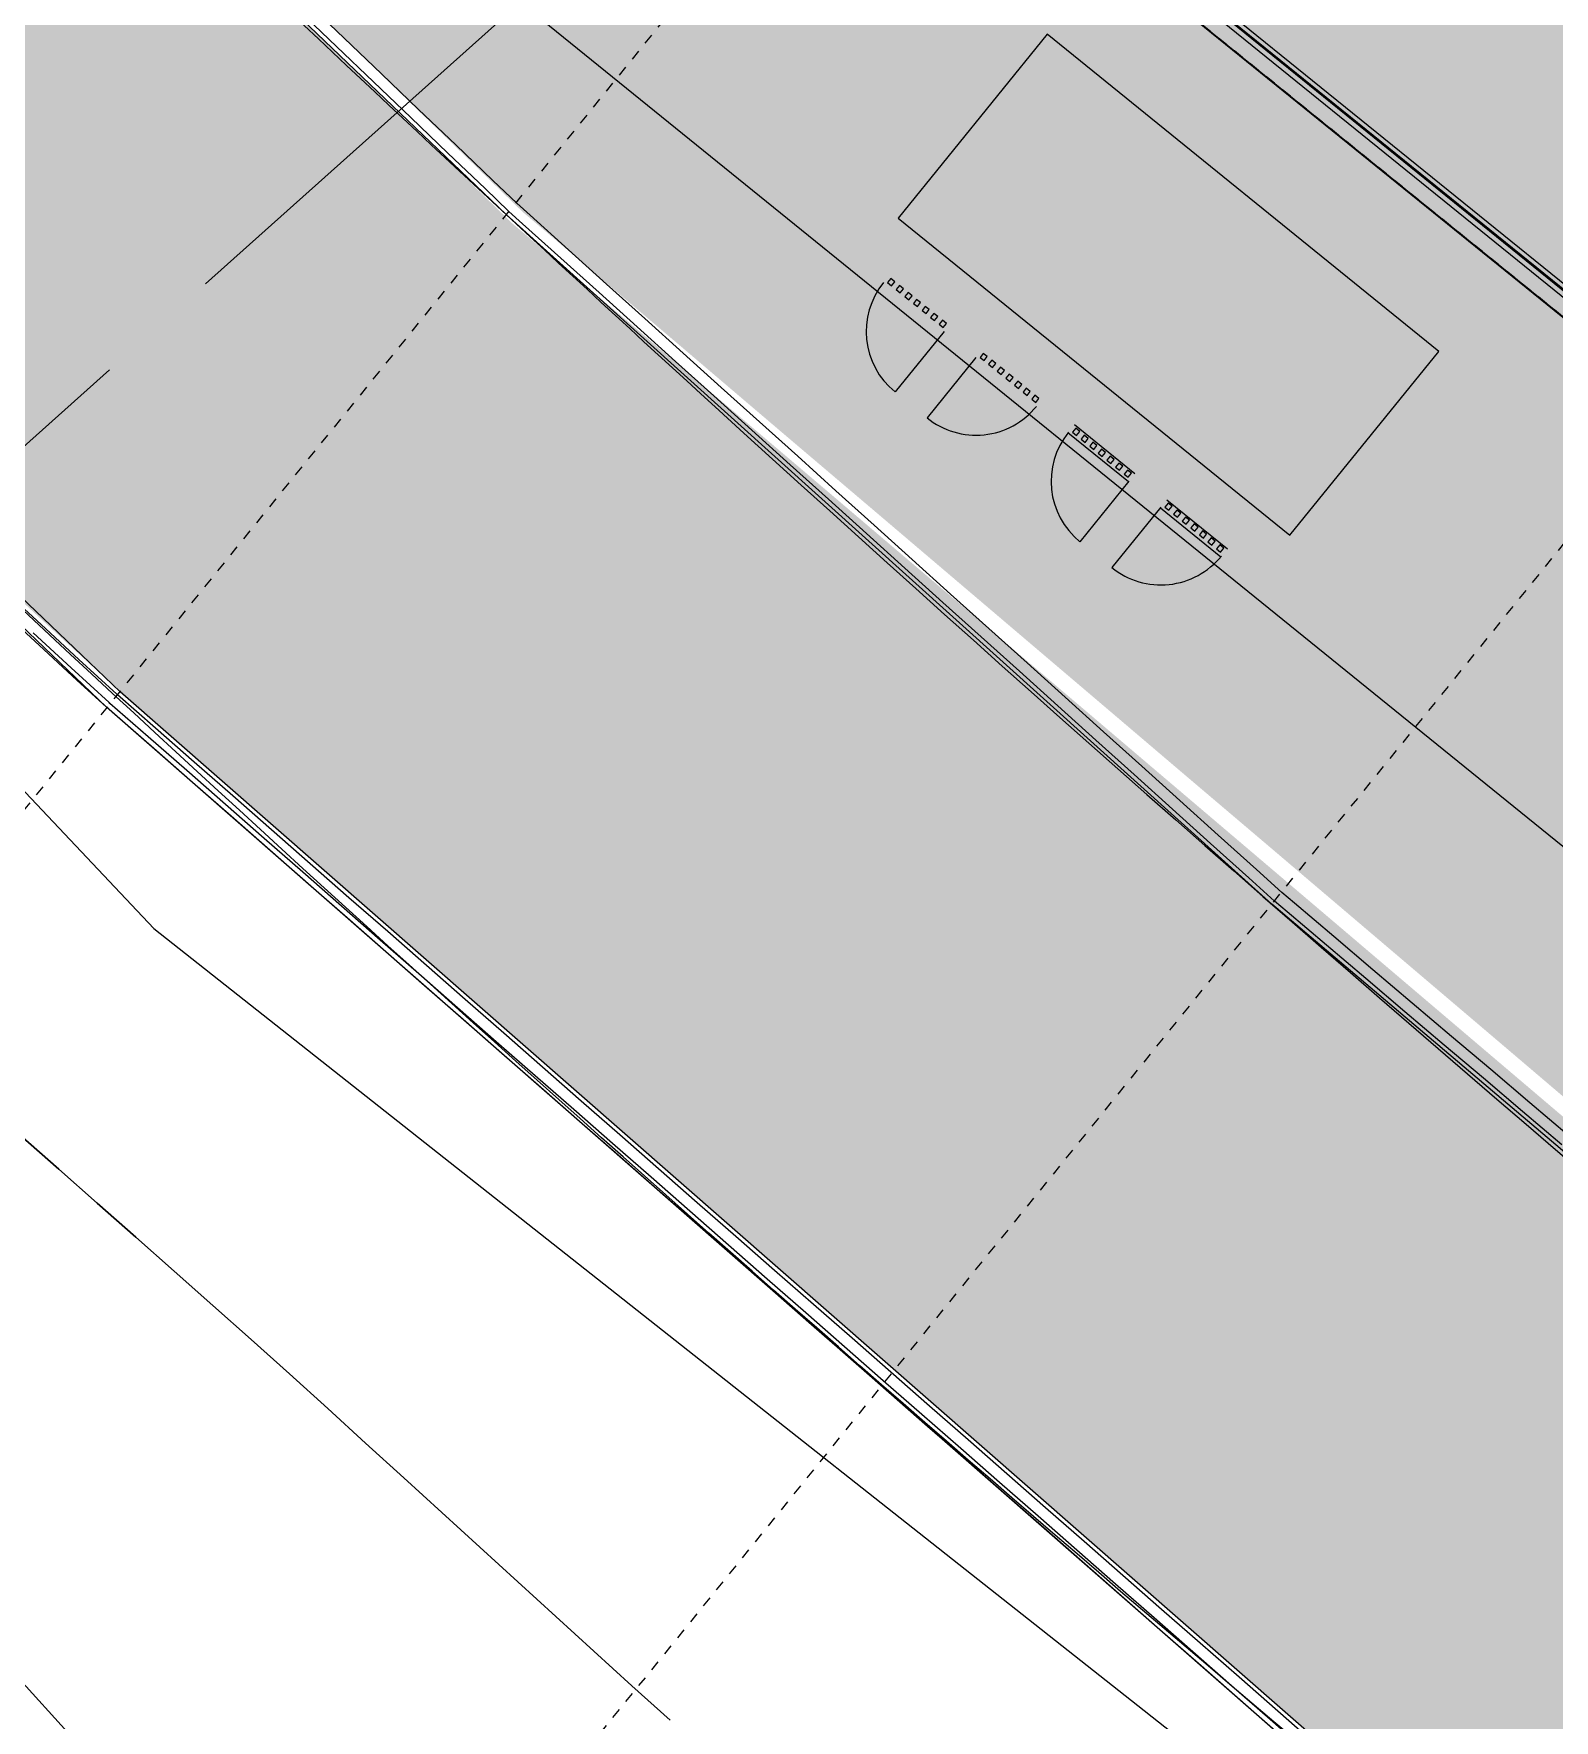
# Model space of a CAD drawing. Header units: metres. Extents: x 507649 to 508899, y 6966965 to 6967377.
# Drawn here: x 507831.52 to 507846.29, y 6967103.23 to 6967119.62 of the extents above; entities that cross this region are included whole.
import ezdxf

# ---------------------------------------------------------------- set-up
doc = ezdxf.new("R2010")
doc.units = ezdxf.units.M
for name, pattern in [('CENTER2', [10, 6.25, -1.25, 1.25, -1.25]), ('Grid Line', [2.1, 1.2, -0.3, 0.3, -0.3]), ('Overhead', [0.004, 0.0025, -0.0015])]:
    doc.linetypes.add(name, pattern=pattern)
doc.layers.get('DEFPOINTS').update_dxf_attribs({"color": 11})
doc.layers.add('_PROP-BDY', color=6, linetype='Continuous', plot=False)
for name, color, linetype, lineweight in [('A-DOOR', 252, 'Continuous', 5), ('A-FLOR', 252, 'Continuous', 5), ('A-FLOR-OVHD', 252, 'Overhead', 5), ('A-GENM', 252, 'Continuous', 5), ('A-GLAZ-CWMG', 252, 'Continuous', 5), ('A-WALL', 252, 'Continuous', 5), ('A-WALL-FNSH', 252, 'Continuous', 5)]:
    doc.layers.add(name, color=color, linetype=linetype, lineweight=lineweight)
for name, color, linetype in [('C_ARCH_BUILDING_OUTLINE', 5, 'Continuous'), ('C_TEXT_2.5', 7, 'Continuous'), ('EWS_BATTER TOP', 30, 'EARTHWORKS_Batter Ticks 1'), ('HATCH_PAVEMENT_CARPARK', 254, 'Continuous'), ('KRB_LIP', 6, 'Continuous'), ('PAV_CREST SAG', 2, 'Continuous'), ('TIN BORDER', 5, 'Continuous'), ('TOPO_BANK', 252, 'Continuous')]:
    doc.layers.add(name, color=color, linetype=linetype)
doc.layers.add('C_HATCH_PR_BUILDING', color=7, linetype='Continuous', true_color=0xffffff)
doc.layers.add('HATCH_PAVEMENT_FOOTPATH', color=7, linetype='Continuous', true_color=0xffe8a3)
doc.layers.add('S-GRID', color=47, linetype='Continuous', lineweight=5, plot=False)
doc.linetypes.add('EARTHWORKS_Batter Ticks 1', pattern='A,0.5,[9,ISOCP.shx,S=1,R=0,X=0,Y=0],3,[9,ISOCP.shx,S=0.5,R=0,X=0,Y=0],2.5', length=6)

# ---------------------------------------------------------------- blocks, each defined once
blk = doc.blocks.new('XD_HATCH')
at = {"layer": 'C_HATCH_PR_BUILDING'}
h = blk.add_hatch(color=256, dxfattribs=at)
h.dxf.hatch_style = 1
h.paths.add_polyline_path([(507766.711, 6967255.442), (507736.522, 6967229.203), (507736.707, 6967228.989), (507736.687, 6967228.971), (507782.566, 6967176.226), (507795.661, 6967161.161), (507797.004, 6967162.328), (507817.315, 6967142.708), (507816.19, 6967141.318), (507902.111, 6967071.732), (507911.801, 6967083.72), (507919.918, 6967093.76), (507927.265, 6967102.833), (507888.211, 6967134.462), (507891.102, 6967138.268), (507841.624, 6967217.742), (507824.766, 6967203.095), (507829.311, 6967190.607), (507825.752, 6967187.514), (507795.494, 6967222.404)])
at = {"layer": 'HATCH_PAVEMENT_CARPARK'}
h = blk.add_hatch(color=256, dxfattribs=at)
h.dxf.hatch_style = 1
edge = h.paths.add_edge_path()
edge.add_arc((507820.003, 6967266.085), 90.985, 212.49045, 214.43315, ccw=False)
edge.add_line((507743.26, 6967217.211), (507739.398, 6967223.586))
edge.add_line((507739.398, 6967223.586), (507735.794, 6967229.354))
edge.add_arc((507741.735, 6967233.063), 7.004, 130.4092, 211.9744, ccw=False)
edge.add_line((507737.195, 6967238.395), (507750.654, 6967250.094))
edge.add_line((507750.654, 6967250.094), (507741.05, 6967244.042))
edge.add_line((507741.05, 6967244.042), (507736.887, 6967241.488))
edge.add_line((507736.887, 6967241.488), (507736.596, 6967241.375))
edge.add_line((507736.596, 6967241.375), (507734.55, 6967240.12))
edge.add_line((507734.55, 6967240.12), (507731.321, 6967238.12))
edge.add_line((507731.321, 6967238.12), (507725.641, 6967234.654))
edge.add_line((507725.641, 6967234.654), (507731.043, 6967225.636))
edge.add_line((507731.043, 6967225.636), (507734.314, 6967220.406))
edge.add_line((507734.314, 6967220.406), (507740.71, 6967210.555))
edge.add_arc((507792.018, 6967243.469), 60.957, 212.67978, 223.00419)
edge.add_line((507747.44, 6967201.893), (507760.817, 6967187.542))
edge.add_line((507760.817, 6967187.542), (507809.449, 6967136.334))
edge.add_line((507809.449, 6967136.334), (507818.102, 6967127.228))
edge.add_line((507818.102, 6967127.228), (507823.852, 6967121.378))
edge.add_line((507823.852, 6967121.378), (507824.492, 6967120.745))
edge.add_arc((508006.447, 6967303.151), 257.643, 225.07103, 227.49079)
edge.add_line((507832.355, 6967113.225), (507846.232, 6967101.068))
edge.add_line((507846.232, 6967101.068), (507853.401, 6967095.287))
edge.add_line((507853.401, 6967095.287), (507861.259, 6967089.103))
edge.add_line((507861.259, 6967089.103), (507875.892, 6967078.04))
edge.add_line((507875.892, 6967078.04), (507894.996, 6967066.105))
edge.add_line((507894.996, 6967066.105), (507898.306, 6967064.422))
edge.add_arc((507903.258, 6967076.442), 13, 247.607, 320.5781)
edge.add_line((507913.301, 6967068.186), (507923.209, 6967080.381))
edge.add_line((507923.209, 6967080.381), (507928.884, 6967087.367))
edge.add_line((507928.884, 6967087.367), (507934.503, 6967094.285))
edge.add_arc((507925.6, 6967101.304), 11.338, 321.7466, 356.9562)
edge.add_arc((507925.051, 6967101.301), 11.886, 357.1121, 390.6511)
edge.add_line((507935.276, 6967107.361), (507928.355, 6967118.419))
edge.add_arc((507932.593, 6967121.072), 5, 172.2504, 212.042, ccw=False)
edge.add_line((507927.638, 6967121.746), (507927.905, 6967123.707))
edge.add_line((507927.905, 6967123.707), (507927.905, 6967123.707))
edge.add_line((507927.905, 6967123.707), (507928.222, 6967126.036))
edge.add_line((507928.222, 6967126.036), (507922.15, 6967126.731))
edge.add_line((507922.15, 6967126.731), (507921.982, 6967124.77))
edge.add_line((507921.982, 6967124.77), (507922.008, 6967120.889))
edge.add_arc((507933.653, 6967120.754), 11.645, 179.3346, 190.5058)
edge.add_arc((507935.181, 6967121.115), 13.214, 190.8395, 200.6804)
edge.add_arc((507934.907, 6967121.234), 13.001, 201.5983, 211.6011)
edge.add_line((507923.833, 6967114.422), (507928.422, 6967107.084))
edge.add_arc((507919.474, 6967101.5), 10.548, 18.5241, 31.9651, ccw=False)
edge.add_line((507929.475, 6967104.851), (507929.787, 6967103.654))
edge.add_line((507929.787, 6967103.654), (507929.949, 6967102.428))
edge.add_arc((507919.973, 6967101.735), 10, -10.2075, 3.9733, ccw=False)
edge.add_arc((507921.309, 6967101.319), 8.612, 334.462, 350.9422, ccw=False)
edge.add_line((507929.08, 6967097.606), (507928.501, 6967096.513))
edge.add_line((507928.501, 6967096.513), (507927.791, 6967095.501))
edge.add_line((507927.791, 6967095.501), (507924.256, 6967091.166))
edge.add_line((507924.256, 6967091.166), (507918.568, 6967084.191))
edge.add_line((507918.568, 6967084.191), (507911.58, 6967075.614))
edge.add_line((507911.58, 6967075.614), (507910.645, 6967074.541))
edge.add_line((507910.645, 6967074.541), (507910.131, 6967074.048))
edge.add_line((507910.131, 6967074.048), (507909.863, 6967073.813))
edge.add_line((507909.863, 6967073.813), (507909.587, 6967073.587))
edge.add_line((507909.587, 6967073.587), (507909.304, 6967073.367))
edge.add_line((507909.304, 6967073.367), (507909.013, 6967073.157))
edge.add_line((507909.013, 6967073.157), (507908.416, 6967072.764))
edge.add_line((507908.416, 6967072.764), (507907.795, 6967072.408))
edge.add_line((507907.795, 6967072.408), (507907.154, 6967072.091))
edge.add_line((507907.154, 6967072.091), (507906.825, 6967071.948))
edge.add_line((507906.825, 6967071.948), (507906.493, 6967071.814))
edge.add_line((507906.493, 6967071.814), (507905.816, 6967071.577))
edge.add_line((507905.816, 6967071.577), (507905.127, 6967071.382))
edge.add_line((507905.127, 6967071.382), (507904.429, 6967071.208))
edge.add_line((507904.429, 6967071.208), (507903.012, 6967071.034))
edge.add_line((507903.012, 6967071.034), (507901.581, 6967071.056))
edge.add_line((507901.581, 6967071.056), (507900.489, 6967071.127))
edge.add_line((507900.489, 6967071.127), (507899.41, 6967071.292))
edge.add_line((507899.41, 6967071.292), (507898.989, 6967071.383))
edge.add_line((507898.989, 6967071.383), (507898.134, 6967071.614))
edge.add_line((507898.134, 6967071.614), (507897.297, 6967071.904))
edge.add_line((507897.297, 6967071.904), (507895.368, 6967072.947))
edge.add_line((507895.368, 6967072.947), (507879.298, 6967082.987))
edge.add_line((507879.298, 6967082.987), (507866.995, 6967092.289))
edge.add_line((507866.995, 6967092.289), (507856.54, 6967100.453))
edge.add_line((507856.54, 6967100.453), (507836.168, 6967117.777))
edge.add_line((507836.168, 6967117.777), (507828.863, 6967124.875))
edge.add_line((507828.863, 6967124.875), (507821.037, 6967132.845))
edge.add_line((507821.037, 6967132.845), (507813.741, 6967140.457))
edge.add_line((507813.741, 6967140.457), (507815.658, 6967142.761))
edge.add_line((507815.658, 6967142.761), (507797.065, 6967160.683))
edge.add_line((507797.065, 6967160.683), (507795.715, 6967159.508))
edge.add_line((507795.715, 6967159.508), (507754.472, 6967202.936))
edge.add_line((507754.472, 6967202.936), (507751.459, 6967206.268))
edge.add_arc((507819.868, 6967266.093), 90.877, 214.4857, 221.17028, ccw=False)
at = {"layer": 'HATCH_PAVEMENT_FOOTPATH'}
h = blk.add_hatch(color=256, dxfattribs=at)
h.dxf.hatch_style = 1
h.paths.add_polyline_path([(507816.19, 6967141.318), (507817.315, 6967142.708), (507797.004, 6967162.328), (507795.661, 6967161.161), (507782.566, 6967176.226), (507736.687, 6967228.971), (507736.707, 6967228.989), (507736.521, 6967229.201), (507736.245, 6967228.918), (507736.554, 6967228.404), (507736.811, 6967227.975), (507737.068, 6967227.546), (507737.326, 6967227.118), (507737.583, 6967226.689), (507737.846, 6967226.25), (507738.098, 6967225.832), (507738.355, 6967225.403), (507738.613, 6967224.974), (507738.87, 6967224.546), (507739.128, 6967224.117), (507739.435, 6967223.606), (507739.647, 6967223.266), (507739.913, 6967222.842), (507740.178, 6967222.419), (507740.444, 6967221.995), (507740.709, 6967221.571), (507740.974, 6967221.147), (507741.24, 6967220.723), (507741.411, 6967220.45), (507741.505, 6967220.3), (507741.77, 6967219.876), (507742.035, 6967219.452), (507742.301, 6967219.028), (507742.566, 6967218.604), (507742.831, 6967218.18), (507743.096, 6967217.756), (507743.387, 6967217.291), (507743.629, 6967216.913), (507743.901, 6967216.494), (507744.224, 6967216), (507744.45, 6967215.66), (507744.728, 6967215.246), (507745.084, 6967214.723), (507745.292, 6967214.422), (507745.577, 6967214.012), (507745.865, 6967213.604), (507746.155, 6967213.198), (507746.447, 6967212.793), (507746.741, 6967212.39), (507747.038, 6967211.989), (507747.337, 6967211.589), (507747.638, 6967211.19), (507747.941, 6967210.794), (507748.246, 6967210.399), (507748.554, 6967210.006), (507748.863, 6967209.614), (507749.175, 6967209.224), (507749.489, 6967208.836), (507749.805, 6967208.45), (507750.123, 6967208.065), (507750.444, 6967207.683), (507750.766, 6967207.301), (507751.091, 6967206.922), (507751.417, 6967206.545), (507751.571, 6967206.368), (507751.748, 6967206.173), (507752.418, 6967205.431), (507753.089, 6967204.689), (507753.759, 6967203.947), (507754.582, 6967203.038), (507755.112, 6967202.479), (507755.8, 6967201.754), (507756.489, 6967201.029), (507757.178, 6967200.304), (507757.866, 6967199.579), (507758.555, 6967198.854), (507758.732, 6967198.667), (507759.244, 6967198.129), (507759.932, 6967197.404), (507760.621, 6967196.679), (507761.31, 6967195.953), (507761.998, 6967195.228), (507762.687, 6967194.503), (507763.375, 6967193.778), (507764.064, 6967193.053), (507764.753, 6967192.328), (507765.276, 6967191.777), (507765.441, 6967191.603), (507766.13, 6967190.878), (507766.819, 6967190.153), (507767.507, 6967189.428), (507768.196, 6967188.702), (507768.885, 6967187.977), (507769.573, 6967187.252), (507770.262, 6967186.527), (507770.951, 6967185.802), (507771.639, 6967185.077), (507772.328, 6967184.352), (507773.016, 6967183.627), (507773.705, 6967182.902), (507774.394, 6967182.176), (507775.082, 6967181.451), (507775.771, 6967180.726), (507776.46, 6967180.001), (507777.148, 6967179.276), (507777.837, 6967178.551), (507778.526, 6967177.826), (507779.214, 6967177.101), (507779.903, 6967176.376), (507780.591, 6967175.651), (507781.28, 6967174.925), (507781.969, 6967174.2), (507782.657, 6967173.475), (507783.346, 6967172.75), (507784.035, 6967172.025), (507784.723, 6967171.3), (507785.412, 6967170.575), (507786.101, 6967169.85), (507786.789, 6967169.125), (507787.478, 6967168.399), (507788.166, 6967167.674), (507788.855, 6967166.949), (507789.544, 6967166.224), (507790.232, 6967165.499), (507790.921, 6967164.774), (507791.61, 6967164.049), (507792.298, 6967163.324), (507792.987, 6967162.599), (507793.676, 6967161.874), (507794.364, 6967161.148), (507795.053, 6967160.423), (507795.725, 6967159.716), (507796.281, 6967160.199), (507797.07, 6967160.886), (507797.235, 6967160.727), (507797.955, 6967160.033), (507798.675, 6967159.339), (507799.395, 6967158.645), (507800.115, 6967157.951), (507800.835, 6967157.257), (507801.555, 6967156.563), (507802.275, 6967155.869), (507802.995, 6967155.175), (507803.715, 6967154.481), (507804.435, 6967153.787), (507805.155, 6967153.093), (507805.875, 6967152.399), (507806.595, 6967151.705), (507807.315, 6967151.011), (507808.035, 6967150.317), (507808.755, 6967149.623), (507809.475, 6967148.929), (507810.195, 6967148.235), (507810.915, 6967147.541), (507811.635, 6967146.847), (507812.355, 6967146.153), (507813.074, 6967145.459), (507813.794, 6967144.765), (507814.514, 6967144.071), (507815.234, 6967143.377), (507815.861, 6967142.774), (507815.606, 6967142.459), (507814.977, 6967141.681), (507814.348, 6967140.904), (507813.941, 6967140.466), (507814.091, 6967140.308), (507816.88, 6967137.44), (507817.569, 6967136.715), (507818.257, 6967135.99), (507818.946, 6967135.265), (507819.635, 6967134.54), (507820.323, 6967133.815), (507821.145, 6967132.95), (507821.708, 6967132.376), (507822.409, 6967131.662), (507823.11, 6967130.949), (507823.81, 6967130.235), (507824.511, 6967129.521), (507825.211, 6967128.808), (507825.912, 6967128.094), (507826.613, 6967127.381), (507827.313, 6967126.667), (507828.014, 6967125.954), (507828.714, 6967125.24), (507828.968, 6967124.982), (507829.423, 6967124.54), (507830.14, 6967123.843), (507830.858, 6967123.146), (507831.575, 6967122.449), (507832.292, 6967121.752), (507833.009, 6967121.055), (507833.726, 6967120.358), (507834.444, 6967119.662), (507835.161, 6967118.965), (507835.878, 6967118.268), (507836.269, 6967117.888), (507836.608, 6967117.6), (507837.37, 6967116.952), (507838.132, 6967116.304), (507838.893, 6967115.656), (507839.655, 6967115.009), (507840.417, 6967114.361), (507841.179, 6967113.713), (507841.941, 6967113.065), (507842.702, 6967112.417), (507843.464, 6967111.77), (507844.226, 6967111.122), (507844.988, 6967110.474), (507845.75, 6967109.826), (507846.511, 6967109.178), (507847.273, 6967108.531), (507848.035, 6967107.883), (507848.797, 6967107.235), (507849.559, 6967106.587), (507850.32, 6967105.939), (507851.082, 6967105.291), (507851.844, 6967104.644), (507852.606, 6967103.996), (507853.368, 6967103.348), (507854.129, 6967102.7), (507854.891, 6967102.052), (507855.653, 6967101.405), (507856.415, 6967100.757), (507856.635, 6967100.57), (507857.19, 6967100.136), (507857.979, 6967099.52), (507858.767, 6967098.905), (507859.555, 6967098.289), (507860.343, 6967097.674), (507861.131, 6967097.058), (507861.919, 6967096.443), (507862.707, 6967095.827), (507863.496, 6967095.212), (507864.284, 6967094.596), (507865.072, 6967093.981), (507865.86, 6967093.365), (507866.648, 6967092.75), (507867.086, 6967092.408), (507867.439, 6967092.141), (507868.236, 6967091.538), (507869.034, 6967090.935), (507869.832, 6967090.332), (507870.629, 6967089.729), (507871.427, 6967089.126), (507872.225, 6967088.523), (507873.022, 6967087.92), (507873.82, 6967087.317), (507874.618, 6967086.714), (507875.416, 6967086.111), (507876.213, 6967085.508), (507877.011, 6967084.905), (507877.809, 6967084.301), (507878.606, 6967083.698), (507879.394, 6967083.104), (507880.242, 6967082.574), (507881.09, 6967082.045), (507881.938, 6967081.515), (507882.786, 6967080.985), (507883.634, 6967080.455), (507884.482, 6967079.925), (507885.331, 6967079.395), (507886.179, 6967078.865), (507887.027, 6967078.335), (507887.875, 6967077.806), (507888.723, 6967077.276), (507889.571, 6967076.746), (507890.419, 6967076.216), (507890.786, 6967075.987), (507891.267, 6967075.686), (507892.115, 6967075.156), (507892.963, 6967074.626), (507893.811, 6967074.097), (507894.659, 6967073.567), (507895.507, 6967073.037), (507895.932, 6967072.787), (507896.368, 6967072.553), (507896.812, 6967072.337), (507897.264, 6967072.139), (507897.724, 6967071.959), (507898.191, 6967071.798), (507898.393, 6967071.735), (507898.664, 6967071.655), (507899.143, 6967071.532), (507899.625, 6967071.428), (507900.112, 6967071.343), (507900.602, 6967071.277), (507901.094, 6967071.232), (507901.587, 6967071.206), (507902.081, 6967071.2), (507902.575, 6967071.213), (507903.067, 6967071.247), (507903.173, 6967071.258), (507902.299, 6967071.964), (507902.111, 6967071.732)])
blk = doc.blocks.new('XE_SURVEY')
at = {"layer": 'TOPO_BANK'}
blk.add_polyline3d([(507723.895, 6967222.829, 4.371), (507730.134, 6967214.871, 4.105), (507737.489, 6967203.859, 3.688), (507743.512, 6967195.586, 3.655), (507750.898, 6967187.875, 3.554), (507760.503, 6967177.016, 3.598), (507770.647, 6967167.036, 3.639), (507777.921, 6967158.471, 3.477), (507785.998, 6967150.322, 3.457), (507794.026, 6967141.443, 3.458), (507803.174, 6967132.304, 3.515), (507810.571, 6967124.666, 3.543), (507819.277, 6967116.234, 3.546), (507826.23, 6967109.289, 3.707), (507832.809, 6967102.051, 3.721)], dxfattribs=at)
blk = doc.blocks.new('25027_BNP_Skygate Play-Sheet - 000101 - SITE PLAN')
at = {"layer": '_PROP-BDY'}
for p, q in [((-2260610.86, 4059443.92), (-2388364.28, 4033725.42)), ((-2388364.28, 4033725.42), (-2421584.66, 4021829.31))]:
    blk.add_line(p, q, dxfattribs=at)
at = {"layer": 'A-DOOR'}
for p, q in [((-2387889.85, 4024007.43), (-2388136.09, 4024722.53)), ((-2387511.64, 4024137.66), (-2387757.88, 4024852.76)), ((-2387224.17, 4024210.21), (-2387271.44, 4024193.93)), ((-2387207.89, 4024162.93), (-2387224.17, 4024210.21)), ((-2387122.32, 4024245.28), (-2387169.59, 4024229)), ((-2387169.59, 4024229), (-2387153.31, 4024181.72)), ((-2387106.04, 4024198), (-2387122.32, 4024245.28)), ((-2387020.47, 4024280.35), (-2387067.74, 4024264.07)), ((-2387067.74, 4024264.07), (-2387051.47, 4024216.79)), ((-2387051.47, 4024216.79), (-2387004.19, 4024233.07)), ((-2387004.19, 4024233.07), (-2387020.47, 4024280.35)), ((-2386918.62, 4024315.42), (-2386965.9, 4024299.14)), ((-2386965.9, 4024299.14), (-2386949.62, 4024251.86)), ((-2386949.62, 4024251.86), (-2386902.34, 4024268.14)), ((-2386902.34, 4024268.14), (-2386918.62, 4024315.42)), ((-2386816.77, 4024350.49), (-2386864.05, 4024334.21)), ((-2386864.05, 4024334.21), (-2386847.77, 4024286.93)), ((-2386847.77, 4024286.93), (-2386800.49, 4024303.21)), ((-2386800.49, 4024303.21), (-2386816.77, 4024350.49)), ((-2389698.26, 4023384.73), (-2389944.49, 4024099.83)), ((-2387427.86, 4024140.07), (-2387475.14, 4024123.79)), ((-2387475.14, 4024123.79), (-2387458.86, 4024076.51)), ((-2387458.86, 4024076.51), (-2387411.59, 4024092.79)), ((-2387411.59, 4024092.79), (-2387427.86, 4024140.07)), ((-2387326.02, 4024175.14), (-2387373.29, 4024158.86)), ((-2387373.29, 4024158.86), (-2387357.01, 4024111.58)), ((-2387357.01, 4024111.58), (-2387309.74, 4024127.86)), ((-2387309.74, 4024127.86), (-2387326.02, 4024175.14)), ((-2387271.44, 4024193.93), (-2387255.16, 4024146.65)), ((-2387255.16, 4024146.65), (-2387207.89, 4024162.93)), ((-2387153.31, 4024181.72), (-2387106.04, 4024198)), ((-2390076.46, 4023254.5), (-2390322.7, 4023969.6)), ((-2388113.77, 4023903.88), (-2388161.05, 4023887.6)), ((-2388161.05, 4023887.6), (-2388144.77, 4023840.33)), ((-2388097.5, 4023856.61), (-2388113.77, 4023903.88)), ((-2388011.93, 4023938.95), (-2388059.2, 4023922.67)), ((-2388059.2, 4023922.67), (-2388042.92, 4023875.4)), ((-2388042.92, 4023875.4), (-2387995.65, 4023891.68)), ((-2387995.65, 4023891.68), (-2388011.93, 4023938.95)), ((-2387910.08, 4023974.02), (-2387957.35, 4023957.74)), ((-2387957.35, 4023957.74), (-2387941.07, 4023910.47)), ((-2387941.07, 4023910.47), (-2387893.8, 4023926.75)), ((-2387893.8, 4023926.75), (-2387910.08, 4023974.02)), ((-2388521.17, 4023763.6), (-2388568.45, 4023747.32)), ((-2388568.45, 4023747.32), (-2388552.17, 4023700.05)), ((-2388552.17, 4023700.05), (-2388504.89, 4023716.33)), ((-2388504.89, 4023716.33), (-2388521.17, 4023763.6)), ((-2388419.32, 4023798.67), (-2388466.6, 4023782.39)), ((-2388466.6, 4023782.39), (-2388450.32, 4023735.12)), ((-2388450.32, 4023735.12), (-2388403.04, 4023751.4)), ((-2388403.04, 4023751.4), (-2388419.32, 4023798.67)), ((-2388317.47, 4023833.74), (-2388364.75, 4023817.46)), ((-2388364.75, 4023817.46), (-2388348.47, 4023770.19)), ((-2388348.47, 4023770.19), (-2388301.19, 4023786.47)), ((-2388301.19, 4023786.47), (-2388317.47, 4023833.74)), ((-2388215.62, 4023868.81), (-2388262.9, 4023852.53)), ((-2388262.9, 4023852.53), (-2388246.62, 4023805.26)), ((-2388246.62, 4023805.26), (-2388199.34, 4023821.54)), ((-2388199.34, 4023821.54), (-2388215.62, 4023868.81)), ((-2388144.77, 4023840.33), (-2388097.5, 4023856.61)), ((-2389105.23, 4023562.49), (-2389152.51, 4023546.21)), ((-2389152.51, 4023546.21), (-2389136.23, 4023498.93)), ((-2389088.95, 4023515.21), (-2389105.23, 4023562.49)), ((-2389003.38, 4023597.56), (-2389050.66, 4023581.28)), ((-2389050.66, 4023581.28), (-2389034.38, 4023534)), ((-2389034.38, 4023534), (-2388987.1, 4023550.28)), ((-2388987.1, 4023550.28), (-2389003.38, 4023597.56)), ((-2389614.48, 4023387.14), (-2389661.75, 4023370.86)), ((-2389598.2, 4023339.86), (-2389614.48, 4023387.14)), ((-2389512.63, 4023422.21), (-2389559.9, 4023405.93)), ((-2389559.9, 4023405.93), (-2389543.62, 4023358.65)), ((-2389496.35, 4023374.93), (-2389512.63, 4023422.21)), ((-2389410.78, 4023457.28), (-2389458.05, 4023441)), ((-2389458.05, 4023441), (-2389441.78, 4023393.72)), ((-2389441.78, 4023393.72), (-2389394.5, 4023410)), ((-2389394.5, 4023410), (-2389410.78, 4023457.28)), ((-2389308.93, 4023492.35), (-2389356.21, 4023476.07)), ((-2389356.21, 4023476.07), (-2389339.93, 4023428.79)), ((-2389339.93, 4023428.79), (-2389292.65, 4023445.07)), ((-2389292.65, 4023445.07), (-2389308.93, 4023492.35)), ((-2389207.08, 4023527.42), (-2389254.36, 4023511.14)), ((-2389254.36, 4023511.14), (-2389238.08, 4023463.86)), ((-2389238.08, 4023463.86), (-2389190.8, 4023480.14)), ((-2389190.8, 4023480.14), (-2389207.08, 4023527.42)), ((-2389136.23, 4023498.93), (-2389088.95, 4023515.21)), ((-2390096.69, 4023221.09), (-2390143.97, 4023204.82)), ((-2390080.41, 4023173.82), (-2390096.69, 4023221.09)), ((-2389661.75, 4023370.86), (-2389645.47, 4023323.58)), ((-2389645.47, 4023323.58), (-2389598.2, 4023339.86)), ((-2389543.62, 4023358.65), (-2389496.35, 4023374.93)), ((-2390504.09, 4023080.81), (-2390551.36, 4023064.54)), ((-2390551.36, 4023064.54), (-2390535.08, 4023017.26)), ((-2390487.81, 4023033.54), (-2390504.09, 4023080.81)), ((-2390402.24, 4023115.88), (-2390449.51, 4023099.61)), ((-2390449.51, 4023099.61), (-2390433.23, 4023052.33)), ((-2390433.23, 4023052.33), (-2390385.96, 4023068.61)), ((-2390385.96, 4023068.61), (-2390402.24, 4023115.88)), ((-2390300.39, 4023150.95), (-2390347.66, 4023134.68)), ((-2390347.66, 4023134.68), (-2390331.38, 4023087.4)), ((-2390331.38, 4023087.4), (-2390284.11, 4023103.68)), ((-2390284.11, 4023103.68), (-2390300.39, 4023150.95)), ((-2390198.54, 4023186.02), (-2390245.81, 4023169.75)), ((-2390245.81, 4023169.75), (-2390229.54, 4023122.47)), ((-2390229.54, 4023122.47), (-2390182.26, 4023138.75)), ((-2390182.26, 4023138.75), (-2390198.54, 4023186.02)), ((-2390143.97, 4023204.82), (-2390127.69, 4023157.54)), ((-2390127.69, 4023157.54), (-2390080.41, 4023173.82)), ((-2390707.78, 4023010.67), (-2390755.06, 4022994.39)), ((-2390755.06, 4022994.39), (-2390738.78, 4022947.12)), ((-2390738.78, 4022947.12), (-2390691.5, 4022963.4)), ((-2390691.5, 4022963.4), (-2390707.78, 4023010.67)), ((-2390605.93, 4023045.74), (-2390653.21, 4023029.46)), ((-2390653.21, 4023029.46), (-2390636.93, 4022982.19)), ((-2390636.93, 4022982.19), (-2390589.66, 4022998.47)), ((-2390589.66, 4022998.47), (-2390605.93, 4023045.74)), ((-2390535.08, 4023017.26), (-2390487.81, 4023033.54))]:
    blk.add_line(p, q, dxfattribs=at)
for centre, start, end in [((-2387511.64, 4024137.66), 19.000407, 109.000407), ((-2387889.85, 4024007.43), 109.000407, 199.000407), ((-2389698.26, 4023384.73), 19.000407, 109.000407), ((-2390076.46, 4023254.5), 109.000407, 199.000407)]:
    blk.add_arc(centre, 756.31, start, end, dxfattribs=at)
at = {"layer": 'A-FLOR'}
blk.add_open_spline([(-2411511.22, 4024905.49), (-2400296.28, 4028921.52), (-2388868.09, 4032341.14), (-2377290.66, 4035145.23)], degree=3, dxfattribs=at)
blk.add_open_spline([(-2375318.17, 4029437.86), (-2379214.98, 4028498.68), (-2390854.93, 4025472), (-2402321.21, 4021823.3), (-2409868.75, 4019120.55)], degree=3, knots=[-0.75, -0.75, -0.75, -0.75, -0.5, 0, 0, 0, 0], dxfattribs=at)
at = {"layer": 'A-FLOR-OVHD'}
blk.add_line((-2458270.57, 3995651.52), (-2354074.67, 4031529.87), dxfattribs=at)
at = {"layer": 'A-GENM'}
for p, q in [((-2386339.72, 4023931.46), (-2390972.77, 4022336.18)), ((-2385590.92, 4021756.77), (-2386339.72, 4023931.46)), ((-2390972.77, 4022336.18), (-2390223.96, 4020161.49)), ((-2390223.96, 4020161.49), (-2385590.92, 4021756.77))]:
    blk.add_line(p, q, dxfattribs=at)
at = {"layer": 'A-GLAZ-CWMG'}
for p, q in [((-2389700.88, 4023392.35), (-2388985.78, 4023638.59)), ((-2389668.33, 4023297.8), (-2388953.23, 4023544.04)), ((-2390079.09, 4023262.12), (-2390794.19, 4023015.89)), ((-2390046.53, 4023167.57), (-2390761.63, 4022921.34))]:
    blk.add_line(p, q, dxfattribs=at)
at = {"layer": 'A-WALL'}
for p, q in [((-2374287.3, 4028800.44), (-2409744.16, 4016591.38)), ((-2372629.82, 4024982.03), (-2411063.16, 4011748.06)), ((-2372613.54, 4024934.75), (-2411046.88, 4011700.79)), ((-2382456.11, 4021757.13), (-2391878.18, 4018512.78))]:
    blk.add_line(p, q, dxfattribs=at)
at = {"layer": 'A-WALL-FNSH'}
blk.add_line((-2411043.95, 4011692.28), (-2372610.61, 4024926.24), dxfattribs=at)
at = {"layer": 'S-GRID', "linetype": 'Grid Line'}
for p, q in [((-2363768.04, 3967536.09), (-2395686.24, 4060231.14)), ((-2374670.79, 3968484.36), (-2405141.4, 4056975.39)), ((-2350761.18, 4032670.82), (-2480207.7, 3988097.78))]:
    blk.add_line(p, q, dxfattribs=at)
blk = doc.blocks.new('XE_ARCH')
at = {"xscale": 0.001, "yscale": 0.001, "zscale": 0.001, "rotation": 121.996}
blk.add_blockref('25027_BNP_Skygate Play-Sheet - 000101 - SITE PLAN', (509988.126, 6971273.77), dxfattribs=at)
at = {"layer": 'DEFPOINTS'}
blk.add_lwpolyline([(507766.713, 6967255.443), (507736.522, 6967229.203), (507795.661, 6967161.161), (507797.005, 6967162.329), (507817.315, 6967142.708), (507816.19, 6967141.319), (507902.084, 6967071.741), (507927.265, 6967102.832), (507888.211, 6967134.463), (507891.284, 6967138.257), (507841.636, 6967217.752), (507824.767, 6967203.096), (507829.281, 6967190.691), (507825.699, 6967187.577), (507766.713, 6967255.443)], dxfattribs=at)
blk = doc.blocks.new('A$Cbbbd136e')
at = {"layer": 'TIN BORDER'}
blk.add_lwpolyline([(507831.383, 6967108.916), (507831.758, 6967108.585), (507832.132, 6967108.254), (507832.507, 6967107.923), (507832.881, 6967107.591), (507833.256, 6967107.26), (507833.63, 6967106.929), (507834.002, 6967106.594), (507834.372, 6967106.257), (507834.741, 6967105.92), (507835.111, 6967105.584), (507835.481, 6967105.247), (507835.85, 6967104.91), (507836.22, 6967104.574), (507836.59, 6967104.237), (507836.96, 6967103.9), (507837.329, 6967103.563), (507837.699, 6967103.227)], dxfattribs=at)
blk = doc.blocks.new('XD_DESIGN BASE_1')
at = {"layer": 'C_ARCH_BUILDING_OUTLINE', "elevation": 5.24}
blk.add_lwpolyline([(507902.095, 6967072.072), (507919.667, 6967093.787), (507918.626, 6967094.631), (507925.899, 6967103.612), (507888.008, 6967134.433), (507891.102, 6967138.268), (507841.557, 6967217.483), (507824.94, 6967203.05), (507829.494, 6967190.536), (507825.676, 6967187.216), (507825.561, 6967187.348), (507766.697, 6967255.23), (507751.828, 6967242.078), (507736.783, 6967229.129), (507754.43, 6967208.841), (507781.975, 6967177.135), (507795.754, 6967161.44), (507797.064, 6967162.579), (507797.288, 6967162.407), (507817.659, 6967142.729), (507816.547, 6967141.356), (507902.095, 6967072.072)], dxfattribs=at)
at = {"layer": 'C_ARCH_BUILDING_OUTLINE'}
blk.add_polyline3d([(507736.687, 6967228.971, 5.19), (507745.146, 6967219.279, 5.19), (507746.37, 6967217.871, 5.19), (507754.234, 6967208.823, 5.19), (507768.143, 6967192.82, 5.19), (507769.367, 6967191.412, 5.19), (507782.566, 6967176.226, 5.19), (507783.803, 6967174.803, 5.19), (507795.661, 6967161.161, 5.19), (507797.004, 6967162.328, 5.19), (507800.245, 6967159.197, 5.19), (507802.403, 6967157.113, 5.19), (507804.136, 6967155.438, 5.19), (507805.478, 6967154.142, 5.19), (507817.315, 6967142.708, 5.19), (507816.19, 6967141.318, 5.19), (507816.927, 6967140.721, 5.19), (507818.377, 6967139.547, 5.19), (507830.216, 6967129.959, 5.19), (507831.666, 6967128.784, 5.19), (507861.059, 6967104.979, 5.19), (507863.254, 6967103.202, 5.19)], dxfattribs=at)
at = {"layer": 'EWS_BATTER TOP'}
blk.add_polyline3d([(507846.103, 6967100.914, 5.086), (507832.222, 6967113.076, 4.994), (507824.351, 6967120.603, 4.94), (507824.351, 6967120.603, 4.94), (507823.71, 6967121.237, 4.94), (507817.959, 6967127.089, 4.985), (507809.304, 6967136.196, 5.048), (507802.418, 6967143.447, 5.098), (507791.219, 6967155.239, 5.017), (507776.471, 6967170.768, 4.91), (507775.851, 6967171.421, 4.91), (507760.671, 6967187.405, 5.021), (507747.294, 6967201.757, 5.119), (507743.722, 6967205.95, 5.086), (507740.542, 6967210.447, 5.053), (507740.542, 6967210.447, 5.053), (507734.144, 6967220.3, 4.982), (507730.872, 6967225.532, 4.921), (507730.871, 6967225.534, 4.921), (507725.521, 6967234.465, 4.517)], dxfattribs=at)
at = {"layer": 'KRB_LIP'}
for points in [[(507858.979, 6967098.438, 4.98), (507851.174, 6967104.69, 4.98), (507843.547, 6967111.161, 4.98), (507836.107, 6967117.864, 4.98), (507828.856, 6967124.8, 4.98), (507821.796, 6967131.971, 4.98), (507813.741, 6967140.457, 5), (507815.6, 6967142.752, 5.03), (507797.015, 6967160.682, 5.034), (507795.665, 6967159.508, 5.016), (507765.167, 6967191.673, 5.015), (507758.623, 6967198.564, 5.008), (507754.472, 6967202.936, 5.008), (507751.459, 6967206.268, 5.008), (507748.088, 6967210.358, 5.008), (507744.961, 6967214.638, 5.008), (507744.961, 6967214.638, 5.008), (507743.26, 6967217.211, 5.008), (507743.26, 6967217.211, 5.008), (507739.306, 6967223.529, 5.015)], [(507846.232, 6967101.068, 4.977), (507832.355, 6967113.225, 4.884), (507824.492, 6967120.745, 4.83), (507824.492, 6967120.745, 4.83), (507823.852, 6967121.378, 4.83), (507818.102, 6967127.228, 4.876), (507809.449, 6967136.334, 4.938), (507802.563, 6967143.585, 4.988), (507791.364, 6967155.376, 4.907), (507776.616, 6967170.906, 4.8), (507775.996, 6967171.559, 4.8), (507760.817, 6967187.542, 4.911), (507747.44, 6967201.893, 5.009), (507743.88, 6967206.073, 4.976), (507740.71, 6967210.555, 4.943), (507740.71, 6967210.555, 4.943), (507734.314, 6967220.406, 4.873), (507731.043, 6967225.636, 4.811), (507726.104, 6967233.882, 4.407), (507725.641, 6967234.654, 4.407)]]:
    blk.add_polyline3d(points, dxfattribs=at)
at = {"layer": 'PAV_CREST SAG'}
for points in [[(507846.367, 6967108.821, 5.13), (507845.985, 6967109.145, 5.13), (507845.604, 6967109.468, 5.13), (507845.223, 6967109.791, 5.13), (507844.841, 6967110.115, 5.13), (507844.46, 6967110.438, 5.13), (507844.079, 6967110.762, 5.13), (507843.698, 6967111.085, 5.13), (507843.573, 6967111.191, 5.13), (507843.324, 6967111.416, 5.13), (507842.952, 6967111.75, 5.13), (507842.581, 6967112.085, 5.13), (507842.21, 6967112.42, 5.13), (507841.838, 6967112.754, 5.13), (507841.467, 6967113.089, 5.13), (507841.095, 6967113.424, 5.13), (507840.724, 6967113.759, 5.13), (507840.352, 6967114.093, 5.13), (507839.981, 6967114.428, 5.13), (507839.609, 6967114.763, 5.13), (507839.238, 6967115.097, 5.13), (507838.866, 6967115.432, 5.13), (507838.495, 6967115.767, 5.13), (507838.124, 6967116.101, 5.13), (507837.752, 6967116.436, 5.13), (507837.381, 6967116.771, 5.13), (507837.009, 6967117.105, 5.13), (507836.638, 6967117.44, 5.13), (507836.266, 6967117.775, 5.13), (507836.134, 6967117.894, 5.13), (507835.902, 6967118.116, 5.13), (507835.541, 6967118.461, 5.13), (507835.18, 6967118.807, 5.13), (507834.818, 6967119.153, 5.13), (507834.457, 6967119.498, 5.13), (507834.096, 6967119.844, 5.13)], [(507846.367, 6967108.821, 5.13), (507845.985, 6967109.145, 5.13), (507845.604, 6967109.468, 5.13), (507845.223, 6967109.791, 5.13), (507844.841, 6967110.115, 5.13), (507844.46, 6967110.438, 5.13), (507844.079, 6967110.762, 5.13), (507843.698, 6967111.085, 5.13), (507843.573, 6967111.191, 5.13), (507843.324, 6967111.416, 5.13), (507842.952, 6967111.75, 5.13), (507842.581, 6967112.085, 5.13), (507842.21, 6967112.42, 5.13), (507841.838, 6967112.754, 5.13), (507841.467, 6967113.089, 5.13), (507841.095, 6967113.424, 5.13), (507840.724, 6967113.759, 5.13), (507840.352, 6967114.093, 5.13), (507839.981, 6967114.428, 5.13), (507839.609, 6967114.763, 5.13), (507839.238, 6967115.097, 5.13), (507838.866, 6967115.432, 5.13), (507838.495, 6967115.767, 5.13), (507838.124, 6967116.101, 5.13), (507837.752, 6967116.436, 5.13), (507837.381, 6967116.771, 5.13), (507837.009, 6967117.105, 5.13), (507836.638, 6967117.44, 5.13), (507836.266, 6967117.775, 5.13), (507836.134, 6967117.894, 5.13), (507835.902, 6967118.116, 5.13), (507835.541, 6967118.461, 5.13), (507835.18, 6967118.807, 5.13), (507834.818, 6967119.153, 5.13), (507834.457, 6967119.498, 5.13), (507834.096, 6967119.844, 5.13)], [(507846.367, 6967108.821, 5.13), (507845.985, 6967109.145, 5.13), (507845.604, 6967109.468, 5.13), (507845.223, 6967109.791, 5.13), (507844.841, 6967110.115, 5.13), (507844.46, 6967110.438, 5.13), (507844.079, 6967110.762, 5.13), (507843.698, 6967111.085, 5.13), (507843.573, 6967111.191, 5.13), (507843.324, 6967111.416, 5.13), (507842.952, 6967111.75, 5.13), (507842.581, 6967112.085, 5.13), (507842.21, 6967112.42, 5.13), (507841.838, 6967112.754, 5.13), (507841.467, 6967113.089, 5.13), (507841.095, 6967113.424, 5.13), (507840.724, 6967113.759, 5.13), (507840.352, 6967114.093, 5.13), (507839.981, 6967114.428, 5.13), (507839.609, 6967114.763, 5.13), (507839.238, 6967115.097, 5.13), (507838.866, 6967115.432, 5.13), (507838.495, 6967115.767, 5.13), (507838.124, 6967116.101, 5.13), (507837.752, 6967116.436, 5.13), (507837.381, 6967116.771, 5.13), (507837.009, 6967117.105, 5.13), (507836.638, 6967117.44, 5.13), (507836.266, 6967117.775, 5.13), (507836.134, 6967117.894, 5.13), (507835.902, 6967118.116, 5.13), (507835.541, 6967118.461, 5.13), (507835.18, 6967118.807, 5.13), (507834.818, 6967119.153, 5.13), (507834.457, 6967119.498, 5.13), (507834.096, 6967119.844, 5.13)], [(507846.438, 6967108.905, 5.13), (507846.056, 6967109.228, 5.13), (507845.675, 6967109.552, 5.13), (507845.294, 6967109.875, 5.13), (507844.913, 6967110.199, 5.13), (507844.531, 6967110.522, 5.13), (507844.15, 6967110.846, 5.13), (507843.769, 6967111.169, 5.13), (507843.645, 6967111.274, 5.13), (507843.398, 6967111.497, 5.13), (507843.026, 6967111.832, 5.13), (507842.655, 6967112.167, 5.13), (507842.283, 6967112.501, 5.13), (507841.912, 6967112.836, 5.13), (507841.54, 6967113.171, 5.13), (507841.169, 6967113.506, 5.13), (507840.797, 6967113.84, 5.13), (507840.426, 6967114.175, 5.13), (507840.054, 6967114.51, 5.13), (507839.683, 6967114.844, 5.13), (507839.312, 6967115.179, 5.13), (507838.94, 6967115.514, 5.13), (507838.569, 6967115.848, 5.13), (507838.197, 6967116.183, 5.13), (507837.826, 6967116.518, 5.13), (507837.454, 6967116.852, 5.13), (507837.083, 6967117.187, 5.13), (507836.711, 6967117.522, 5.13), (507836.34, 6967117.857, 5.13), (507836.209, 6967117.974, 5.13), (507835.978, 6967118.195, 5.13), (507835.617, 6967118.541, 5.13), (507835.256, 6967118.886, 5.13), (507834.894, 6967119.232, 5.13), (507834.533, 6967119.578, 5.13), (507834.172, 6967119.923, 5.13)], [(507846.438, 6967108.905, 5.13), (507846.056, 6967109.228, 5.13), (507845.675, 6967109.552, 5.13), (507845.294, 6967109.875, 5.13), (507844.913, 6967110.199, 5.13), (507844.531, 6967110.522, 5.13), (507844.15, 6967110.846, 5.13), (507843.769, 6967111.169, 5.13), (507843.645, 6967111.274, 5.13), (507843.398, 6967111.497, 5.13), (507843.026, 6967111.832, 5.13), (507842.655, 6967112.167, 5.13), (507842.283, 6967112.501, 5.13), (507841.912, 6967112.836, 5.13), (507841.54, 6967113.171, 5.13), (507841.169, 6967113.506, 5.13), (507840.797, 6967113.84, 5.13), (507840.426, 6967114.175, 5.13), (507840.054, 6967114.51, 5.13), (507839.683, 6967114.844, 5.13), (507839.312, 6967115.179, 5.13), (507838.94, 6967115.514, 5.13), (507838.569, 6967115.848, 5.13), (507838.197, 6967116.183, 5.13), (507837.826, 6967116.518, 5.13), (507837.454, 6967116.852, 5.13), (507837.083, 6967117.187, 5.13), (507836.711, 6967117.522, 5.13), (507836.34, 6967117.857, 5.13), (507836.209, 6967117.974, 5.13), (507835.978, 6967118.195, 5.13), (507835.617, 6967118.541, 5.13), (507835.256, 6967118.886, 5.13), (507834.894, 6967119.232, 5.13), (507834.533, 6967119.578, 5.13), (507834.172, 6967119.923, 5.13)], [(507846.438, 6967108.905, 5.13), (507846.056, 6967109.228, 5.13), (507845.675, 6967109.552, 5.13), (507845.294, 6967109.875, 5.13), (507844.913, 6967110.199, 5.13), (507844.531, 6967110.522, 5.13), (507844.15, 6967110.846, 5.13), (507843.769, 6967111.169, 5.13), (507843.645, 6967111.274, 5.13), (507843.398, 6967111.497, 5.13), (507843.026, 6967111.832, 5.13), (507842.655, 6967112.167, 5.13), (507842.283, 6967112.501, 5.13), (507841.912, 6967112.836, 5.13), (507841.54, 6967113.171, 5.13), (507841.169, 6967113.506, 5.13), (507840.797, 6967113.84, 5.13), (507840.426, 6967114.175, 5.13), (507840.054, 6967114.51, 5.13), (507839.683, 6967114.844, 5.13), (507839.312, 6967115.179, 5.13), (507838.94, 6967115.514, 5.13), (507838.569, 6967115.848, 5.13), (507838.197, 6967116.183, 5.13), (507837.826, 6967116.518, 5.13), (507837.454, 6967116.852, 5.13), (507837.083, 6967117.187, 5.13), (507836.711, 6967117.522, 5.13), (507836.34, 6967117.857, 5.13), (507836.209, 6967117.974, 5.13), (507835.978, 6967118.195, 5.13), (507835.617, 6967118.541, 5.13), (507835.256, 6967118.886, 5.13), (507834.894, 6967119.232, 5.13), (507834.533, 6967119.578, 5.13), (507834.172, 6967119.923, 5.13)], [(507843.981, 6967102.986, 5.112), (507843.605, 6967103.316, 5.109), (507843.229, 6967103.645, 5.107), (507842.853, 6967103.975, 5.104), (507842.477, 6967104.304, 5.102), (507842.101, 6967104.634, 5.099), (507841.725, 6967104.963, 5.097), (507841.349, 6967105.293, 5.094), (507840.973, 6967105.622, 5.092), (507840.596, 6967105.952, 5.089), (507840.22, 6967106.281, 5.087), (507839.844, 6967106.611, 5.084), (507839.468, 6967106.94, 5.082), (507839.092, 6967107.27, 5.079), (507838.716, 6967107.599, 5.077), (507838.34, 6967107.928, 5.074), (507837.964, 6967108.258, 5.072), (507837.588, 6967108.587, 5.069), (507837.212, 6967108.917, 5.067), (507836.836, 6967109.246, 5.064), (507836.46, 6967109.576, 5.062), (507836.083, 6967109.905, 5.059), (507835.707, 6967110.235, 5.057), (507835.331, 6967110.564, 5.054), (507834.955, 6967110.894, 5.052), (507834.579, 6967111.223, 5.049), (507834.203, 6967111.553, 5.047), (507833.827, 6967111.882, 5.044), (507833.451, 6967112.212, 5.042), (507833.075, 6967112.541, 5.039), (507832.699, 6967112.871, 5.037), (507832.329, 6967113.195, 5.034), (507832.322, 6967113.201, 5.034), (507831.954, 6967113.539, 5.032), (507831.586, 6967113.878, 5.029), (507831.219, 6967114.218, 5.027)], [(507843.981, 6967102.986, 5.112), (507843.605, 6967103.316, 5.109), (507843.229, 6967103.645, 5.107), (507842.853, 6967103.975, 5.104), (507842.477, 6967104.304, 5.102), (507842.101, 6967104.634, 5.099), (507841.725, 6967104.963, 5.097), (507841.349, 6967105.293, 5.094), (507840.973, 6967105.622, 5.092), (507840.596, 6967105.952, 5.089), (507840.22, 6967106.281, 5.087), (507839.844, 6967106.611, 5.084), (507839.468, 6967106.94, 5.082), (507839.092, 6967107.27, 5.079), (507838.716, 6967107.599, 5.077), (507838.34, 6967107.928, 5.074), (507837.964, 6967108.258, 5.072), (507837.588, 6967108.587, 5.069), (507837.212, 6967108.917, 5.067), (507836.836, 6967109.246, 5.064), (507836.46, 6967109.576, 5.062), (507836.083, 6967109.905, 5.059), (507835.707, 6967110.235, 5.057), (507835.331, 6967110.564, 5.054), (507834.955, 6967110.894, 5.052), (507834.579, 6967111.223, 5.049), (507834.203, 6967111.553, 5.047), (507833.827, 6967111.882, 5.044), (507833.451, 6967112.212, 5.042), (507833.075, 6967112.541, 5.039), (507832.699, 6967112.871, 5.037), (507832.329, 6967113.195, 5.034), (507832.322, 6967113.201, 5.034), (507831.954, 6967113.539, 5.032), (507831.586, 6967113.878, 5.029), (507831.219, 6967114.218, 5.027)], [(507843.909, 6967102.903, 5.112), (507843.533, 6967103.233, 5.109), (507843.157, 6967103.562, 5.107), (507842.78, 6967103.892, 5.104), (507842.404, 6967104.221, 5.102), (507842.028, 6967104.551, 5.099), (507841.652, 6967104.88, 5.097), (507841.276, 6967105.21, 5.094), (507840.9, 6967105.539, 5.092), (507840.524, 6967105.869, 5.089), (507840.148, 6967106.198, 5.087), (507839.772, 6967106.528, 5.084), (507839.396, 6967106.857, 5.082), (507839.02, 6967107.187, 5.079), (507838.644, 6967107.516, 5.077), (507838.267, 6967107.846, 5.074), (507837.891, 6967108.175, 5.072), (507837.515, 6967108.505, 5.069), (507837.139, 6967108.834, 5.067), (507836.763, 6967109.164, 5.064), (507836.387, 6967109.493, 5.062), (507836.011, 6967109.823, 5.059), (507835.635, 6967110.152, 5.057), (507835.259, 6967110.482, 5.054), (507834.883, 6967110.811, 5.052), (507834.507, 6967111.141, 5.049), (507834.131, 6967111.47, 5.047), (507833.754, 6967111.8, 5.044), (507833.378, 6967112.129, 5.042), (507833.002, 6967112.459, 5.039), (507832.626, 6967112.788, 5.037), (507832.256, 6967113.112, 5.034), (507832.248, 6967113.12, 5.034), (507831.879, 6967113.458, 5.032), (507831.511, 6967113.797, 5.029)], [(507843.909, 6967102.903, 5.112), (507843.533, 6967103.233, 5.109), (507843.157, 6967103.562, 5.107), (507842.78, 6967103.892, 5.104), (507842.404, 6967104.221, 5.102), (507842.028, 6967104.551, 5.099), (507841.652, 6967104.88, 5.097), (507841.276, 6967105.21, 5.094), (507840.9, 6967105.539, 5.092), (507840.524, 6967105.869, 5.089), (507840.148, 6967106.198, 5.087), (507839.772, 6967106.528, 5.084), (507839.396, 6967106.857, 5.082), (507839.02, 6967107.187, 5.079), (507838.644, 6967107.516, 5.077), (507838.267, 6967107.846, 5.074), (507837.891, 6967108.175, 5.072), (507837.515, 6967108.505, 5.069), (507837.139, 6967108.834, 5.067), (507836.763, 6967109.164, 5.064), (507836.387, 6967109.493, 5.062), (507836.011, 6967109.823, 5.059), (507835.635, 6967110.152, 5.057), (507835.259, 6967110.482, 5.054), (507834.883, 6967110.811, 5.052), (507834.507, 6967111.141, 5.049), (507834.131, 6967111.47, 5.047), (507833.754, 6967111.8, 5.044), (507833.378, 6967112.129, 5.042), (507833.002, 6967112.459, 5.039), (507832.626, 6967112.788, 5.037), (507832.256, 6967113.112, 5.034), (507832.248, 6967113.12, 5.034), (507831.879, 6967113.458, 5.032), (507831.511, 6967113.797, 5.029)], [(507837.699, 6967103.227, 3.781), (507837.329, 6967103.563, 3.782), (507836.96, 6967103.9, 3.782), (507836.59, 6967104.237, 3.783), (507836.22, 6967104.574, 3.784), (507835.85, 6967104.91, 3.784), (507835.481, 6967105.247, 3.785), (507835.111, 6967105.584, 3.786), (507834.741, 6967105.92, 3.787), (507834.372, 6967106.257, 3.787), (507834.002, 6967106.594, 3.788), (507833.63, 6967106.929, 3.788), (507833.256, 6967107.26, 3.786), (507832.881, 6967107.591, 3.784), (507832.507, 6967107.923, 3.783), (507832.132, 6967108.254, 3.781), (507831.758, 6967108.585, 3.779), (507831.383, 6967108.916, 3.778)], [(507837.699, 6967103.227, 3.781), (507837.329, 6967103.563, 3.782), (507836.96, 6967103.9, 3.782), (507836.59, 6967104.237, 3.783), (507836.22, 6967104.574, 3.784), (507835.85, 6967104.91, 3.784), (507835.481, 6967105.247, 3.785), (507835.111, 6967105.584, 3.786), (507834.741, 6967105.92, 3.787), (507834.372, 6967106.257, 3.787), (507834.002, 6967106.594, 3.788), (507833.63, 6967106.929, 3.788), (507833.256, 6967107.26, 3.786), (507832.881, 6967107.591, 3.784), (507832.507, 6967107.923, 3.783), (507832.132, 6967108.254, 3.781), (507831.758, 6967108.585, 3.779), (507831.383, 6967108.916, 3.778)], [(507843.587, 6967103.119, 5.07), (507843.211, 6967103.448, 5.067), (507842.835, 6967103.778, 5.065), (507842.459, 6967104.107, 5.062), (507842.083, 6967104.437, 5.06), (507841.707, 6967104.766, 5.057), (507841.331, 6967105.096, 5.055), (507840.955, 6967105.425, 5.052), (507840.579, 6967105.755, 5.05), (507840.202, 6967106.084, 5.047), (507839.826, 6967106.413, 5.045), (507839.45, 6967106.743, 5.042), (507839.074, 6967107.072, 5.04), (507838.698, 6967107.402, 5.037), (507838.322, 6967107.731, 5.035), (507837.946, 6967108.061, 5.032), (507837.57, 6967108.39, 5.03), (507837.194, 6967108.72, 5.027), (507836.818, 6967109.049, 5.025), (507836.442, 6967109.379, 5.022), (507836.066, 6967109.708, 5.02), (507835.689, 6967110.038, 5.017), (507835.313, 6967110.367, 5.015), (507834.937, 6967110.697, 5.012), (507834.561, 6967111.026, 5.01), (507834.185, 6967111.356, 5.007), (507833.809, 6967111.685, 5.005), (507833.433, 6967112.015, 5.002), (507833.057, 6967112.344, 5), (507832.681, 6967112.674, 4.997), (507832.305, 6967113.003, 4.995), (507832.222, 6967113.076, 4.994), (507831.935, 6967113.339, 4.992), (507831.567, 6967113.678, 4.99), (507831.2, 6967114.018, 4.987)], [(507843.587, 6967103.119, 5.07), (507843.211, 6967103.448, 5.067), (507842.835, 6967103.778, 5.065), (507842.459, 6967104.107, 5.062), (507842.083, 6967104.437, 5.06), (507841.707, 6967104.766, 5.057), (507841.331, 6967105.096, 5.055), (507840.955, 6967105.425, 5.052), (507840.579, 6967105.755, 5.05), (507840.202, 6967106.084, 5.047), (507839.826, 6967106.413, 5.045), (507839.45, 6967106.743, 5.042), (507839.074, 6967107.072, 5.04), (507838.698, 6967107.402, 5.037), (507838.322, 6967107.731, 5.035), (507837.946, 6967108.061, 5.032), (507837.57, 6967108.39, 5.03), (507837.194, 6967108.72, 5.027), (507836.818, 6967109.049, 5.025), (507836.442, 6967109.379, 5.022), (507836.066, 6967109.708, 5.02), (507835.689, 6967110.038, 5.017), (507835.313, 6967110.367, 5.015), (507834.937, 6967110.697, 5.012), (507834.561, 6967111.026, 5.01), (507834.185, 6967111.356, 5.007), (507833.809, 6967111.685, 5.005), (507833.433, 6967112.015, 5.002), (507833.057, 6967112.344, 5), (507832.681, 6967112.674, 4.997), (507832.305, 6967113.003, 4.995), (507832.222, 6967113.076, 4.994), (507831.935, 6967113.339, 4.992), (507831.567, 6967113.678, 4.99), (507831.2, 6967114.018, 4.987)], [(507837.699, 6967103.227, 3.781), (507837.329, 6967103.563, 3.782), (507836.96, 6967103.9, 3.782), (507836.59, 6967104.237, 3.783), (507836.22, 6967104.574, 3.784), (507835.85, 6967104.91, 3.784), (507835.481, 6967105.247, 3.785), (507835.111, 6967105.584, 3.786), (507834.741, 6967105.92, 3.787), (507834.372, 6967106.257, 3.787), (507834.002, 6967106.594, 3.788), (507833.63, 6967106.929, 3.788), (507833.256, 6967107.26, 3.786), (507832.881, 6967107.591, 3.784), (507832.507, 6967107.923, 3.783), (507832.132, 6967108.254, 3.781), (507831.758, 6967108.585, 3.779), (507831.383, 6967108.916, 3.778)]]:
    blk.add_polyline3d(points, dxfattribs=at)
at = {"layer": 'TIN BORDER'}
blk.add_blockref('A$Cbbbd136e', (0, 0), dxfattribs=at)

msp = doc.modelspace()

# ---------------------------------------------------------------- linework, layer by layer
at = {"layer": 'C_TEXT_2.5', "color": 1, "linetype": 'CENTER2', "lineweight": -3, "flags": 128}
msp.add_lwpolyline([(507818.282, 6967103.85), (507911.001, 6967186.846)], dxfattribs=at)

# ---------------------------------------------------------------- block references
at = {"layer": 'C_TEXT_2.5'}
for name in ['XD_HATCH', 'XE_SURVEY']:
    msp.add_blockref(name, (0, 0), dxfattribs=at)

# ---------------------------------------------------------------- next in the draw order: block references
msp.add_blockref('XE_ARCH', (0, 0), dxfattribs=at)

# ---------------------------------------------------------------- next in the draw order: block references
msp.add_blockref('XD_DESIGN BASE_1', (0, 0), dxfattribs=at)

doc.saveas('drawing.dxf')
